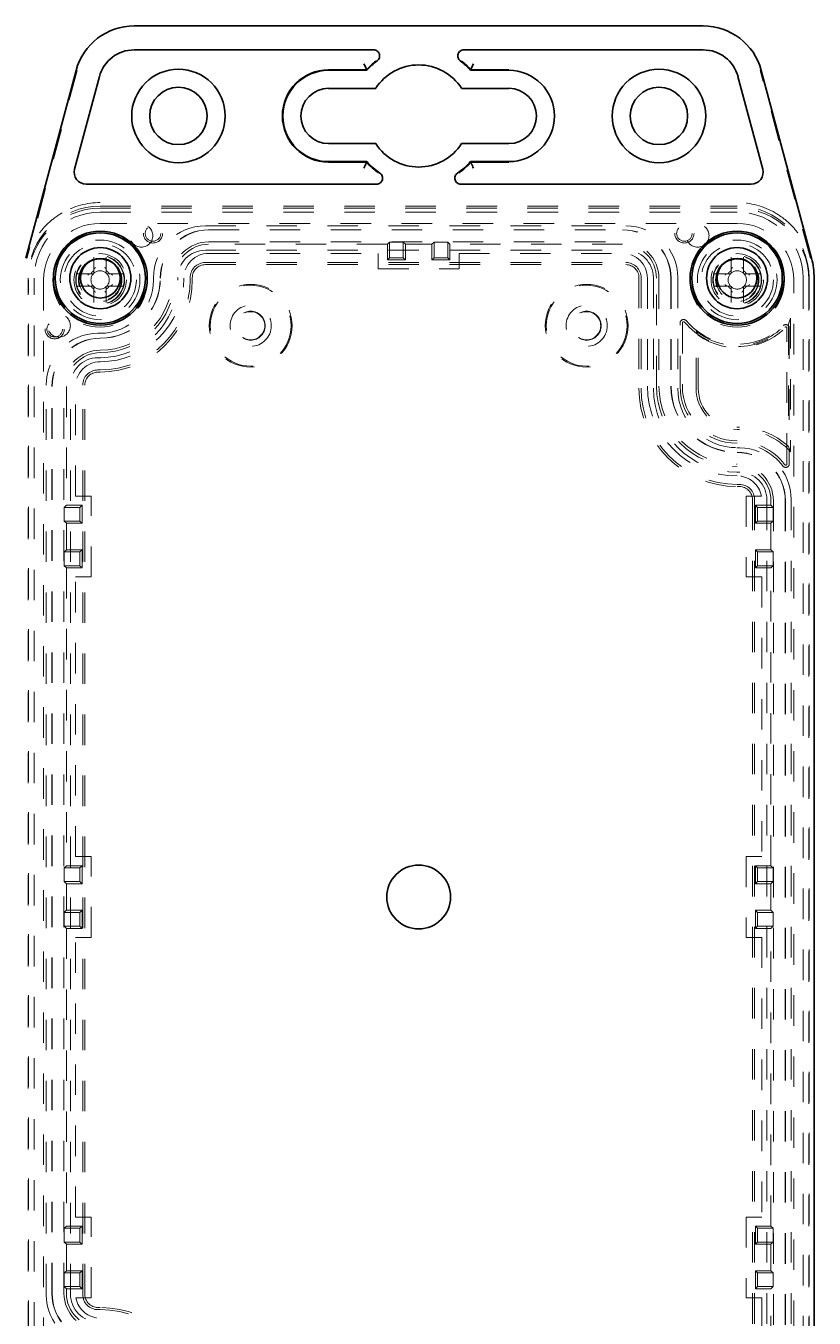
# Model space of a CAD drawing. Header units: inches. Extents: x 0.4 to 16.6, y 0.2 to 10.8.
# Drawn here: x 7.707 to 10.291, y 4.48 to 8.714 of the extents above; entities that cross this region are included whole.
import ezdxf

# ---------------------------------------------------------------- set-up
doc = ezdxf.new("R2010")
doc.units = ezdxf.units.IN
doc.header["$MEASUREMENT"] = 0
doc.linetypes.add('HIDDEN', pattern=[0.075, 0.05, -0.025])

msp = doc.modelspace()

# ---------------------------------------------------------------- linework, layer by layer
at = {"color": 7, "linetype": 'Continuous', "lineweight": 35}
for p, q in [((8.0622, 8.7145), (9.927, 8.7145)), ((8.847, 8.6357), (8.0622, 8.6357)), ((9.927, 8.6357), (9.1422, 8.6357)), ((7.7072, 7.9531), (7.8721, 8.5686)), ((8.8239, 8.5705), (8.6993, 8.5705)), ((8.6993, 8.5688), (8.8247, 8.5688)), ((8.8239, 8.5705), (8.8247, 8.5688)), ((9.1653, 8.5705), (9.1645, 8.5688)), ((9.1645, 8.5688), (9.2899, 8.5688)), ((9.2899, 8.5705), (9.1653, 8.5705)), ((10.1171, 8.5686), (10.282, 7.9531)), ((7.9482, 8.5482), (7.867, 8.2453)), ((10.1222, 8.2453), (10.041, 8.5482)), ((8.6993, 8.5097), (8.8539, 8.5097)), ((9.1353, 8.5097), (9.2899, 8.5097)), ((8.8539, 8.3286), (8.6993, 8.3286)), ((9.2899, 8.3286), (9.1353, 8.3286)), ((8.8247, 8.2696), (8.6993, 8.2696)), ((8.6993, 8.2679), (8.8239, 8.2679)), ((8.8239, 8.2679), (8.8247, 8.2696)), ((9.2899, 8.2696), (9.1645, 8.2696)), ((9.1653, 8.2679), (9.1645, 8.2696)), ((9.1653, 8.2679), (9.2899, 8.2679)), ((8.8567, 8.1957), (7.905, 8.1957)), ((10.0842, 8.1957), (9.1325, 8.1957)), ((10.2906, 7.8877), (10.2906, 3.8326))]:
    msp.add_line(p, q, dxfattribs=at)
at = {"color": 7, "linetype": 'HIDDEN', "lineweight": 18}
for p, q in [((7.8754, 8.5677), (7.7105, 7.9522)), ((10.2787, 7.9522), (10.1138, 8.5677)), ((7.9506, 8.1171), (10.0386, 8.1171)), ((7.9513, 8.1239), (10.0379, 8.1239)), ((7.9513, 8.1042), (10.0379, 8.1042)), ((10.0386, 8.0671), (7.9506, 8.0671)), ((8.2956, 8.0591), (9.6736, 8.0591)), ((8.3063, 8.0463), (9.6629, 8.0463)), ((8.3063, 8.0457), (9.6629, 8.0457)), ((8.3063, 8.0068), (9.6629, 8.0068)), ((8.8991, 8.0058), (8.8919, 7.9987)), ((8.8991, 8.0058), (8.8991, 7.9548)), ((8.8991, 8.0058), (8.9441, 8.0058)), ((8.9441, 8.0058), (8.9512, 7.9987)), ((8.9441, 8.0058), (8.9441, 7.9548)), ((9.0451, 8.0058), (9.0379, 7.9987)), ((9.0451, 8.0058), (9.0451, 7.9548)), ((9.0901, 8.0058), (9.0451, 8.0058)), ((9.0901, 8.0058), (9.0972, 7.9987)), ((9.0901, 8.0058), (9.0901, 7.9548)), ((8.2956, 7.9791), (9.6736, 7.9791)), ((8.8919, 7.9987), (8.3063, 7.9987)), ((8.3063, 7.969), (8.8622, 7.969)), ((8.8622, 7.969), (8.8622, 7.918)), ((8.8919, 7.9477), (8.8919, 7.9987)), ((9.0379, 7.9987), (8.9512, 7.9987)), ((8.9512, 7.9477), (8.9512, 7.9987)), ((9.0379, 7.9477), (9.0379, 7.9987)), ((9.6629, 7.9987), (9.0972, 7.9987)), ((9.0972, 7.9477), (9.0972, 7.9987)), ((9.127, 7.918), (9.127, 7.969)), ((9.127, 7.969), (9.6629, 7.969)), ((7.9303, 7.9562), (7.9303, 7.9153)), ((7.9709, 7.9153), (7.9709, 7.9562)), ((8.2956, 7.9391), (9.6736, 7.9391)), ((8.2956, 7.932), (9.6736, 7.932)), ((8.8622, 7.918), (9.127, 7.918)), ((8.8919, 7.9477), (8.8991, 7.9548)), ((8.8919, 7.9477), (8.9512, 7.9477)), ((8.9441, 7.9548), (8.8991, 7.9548)), ((8.9512, 7.9477), (8.9441, 7.9548)), ((9.0379, 7.9477), (9.0451, 7.9548)), ((9.0972, 7.9477), (9.0379, 7.9477)), ((9.0451, 7.9548), (9.0901, 7.9548)), ((9.0972, 7.9477), (9.0901, 7.9548)), ((10.0183, 7.9562), (10.0183, 7.9153)), ((10.0589, 7.9153), (10.0589, 7.9562)), ((7.7151, 3.8326), (7.7151, 7.8877)), ((7.7156, 3.8381), (7.7156, 7.8821)), ((7.7348, 3.8326), (7.7348, 7.8877)), ((7.7656, 7.8821), (7.7656, 3.8381)), ((7.9175, 7.9024), (7.8765, 7.9024)), ((7.9175, 7.9024), (7.9285, 7.9024)), ((7.9303, 7.9043), (7.9303, 7.9153)), ((7.9709, 7.9153), (7.9709, 7.9043)), ((7.9727, 7.9024), (7.9837, 7.9024)), ((8.0247, 7.9024), (7.9837, 7.9024)), ((8.1256, 7.89), (8.1256, 7.8891)), ((8.1256, 7.8821), (8.1256, 7.8891)), ((8.1256, 7.8821), (8.1256, 7.8813)), ((8.2056, 7.8891), (8.2056, 7.89)), ((8.2056, 7.8821), (8.2056, 7.8891)), ((8.2056, 7.8813), (8.2056, 7.8821)), ((8.2456, 7.8821), (8.2456, 7.8891)), ((8.2527, 7.8821), (8.2527, 7.8891)), ((9.7165, 7.8891), (9.7165, 7.5271)), ((9.7236, 7.8891), (9.7236, 7.5271)), ((9.7442, 7.8877), (9.7442, 7.5337)), ((9.7636, 7.8891), (9.7636, 7.5271)), ((9.7739, 7.5337), (9.7739, 7.8877)), ((9.782, 7.8877), (9.782, 7.5337)), ((9.821, 7.8877), (9.821, 7.5337)), ((9.8215, 7.8877), (9.8215, 7.5337)), ((9.8436, 7.8891), (9.8436, 7.5271)), ((10.0055, 7.9024), (9.9645, 7.9024)), ((10.0055, 7.9024), (10.0165, 7.9024)), ((10.0183, 7.9043), (10.0183, 7.9153)), ((10.0589, 7.9153), (10.0589, 7.9043)), ((10.0607, 7.9024), (10.0717, 7.9024)), ((10.1127, 7.9024), (10.0717, 7.9024)), ((10.2236, 3.8381), (10.2236, 7.8821)), ((10.2544, 7.8877), (10.2544, 3.8326)), ((10.2736, 7.8821), (10.2736, 3.8381)), ((10.2741, 7.8877), (10.2741, 3.8326)), ((7.8765, 7.8619), (7.9175, 7.8619)), ((7.9285, 7.8619), (7.9175, 7.8619)), ((7.9303, 7.849), (7.9303, 7.86)), ((7.9303, 7.849), (7.9303, 7.8081)), ((7.9709, 7.86), (7.9709, 7.849)), ((7.9709, 7.8081), (7.9709, 7.849)), ((7.9837, 7.8619), (7.9727, 7.8619)), ((7.9837, 7.8619), (8.0247, 7.8619)), ((9.9645, 7.8619), (10.0055, 7.8619)), ((10.0165, 7.8619), (10.0055, 7.8619)), ((10.0183, 7.849), (10.0183, 7.86)), ((10.0183, 7.849), (10.0183, 7.8081)), ((10.0589, 7.86), (10.0589, 7.849)), ((10.0589, 7.8081), (10.0589, 7.849)), ((10.0717, 7.8619), (10.0607, 7.8619)), ((10.0717, 7.8619), (10.1127, 7.8619)), ((10.2065, 7.7366), (10.2136, 7.7572)), ((10.2136, 7.7572), (10.2136, 7.3192)), ((7.9436, 7.7071), (7.9427, 7.7071)), ((7.9436, 7.7071), (7.9506, 7.7071)), ((7.9515, 7.7071), (7.9506, 7.7071)), ((9.8511, 7.5337), (9.8511, 7.7406)), ((9.8587, 7.7406), (9.8587, 7.5337)), ((9.9036, 7.5271), (9.9036, 7.7148)), ((9.9107, 7.7005), (9.9036, 7.7148)), ((10.2016, 7.2795), (10.2016, 7.7239)), ((10.2065, 7.7366), (10.2065, 7.3364)), ((10.2091, 7.7239), (10.2091, 7.2795)), ((9.9107, 7.5271), (9.9107, 7.7005)), ((7.9427, 7.6271), (7.9436, 7.6271)), ((7.9436, 7.6271), (7.9506, 7.6271)), ((7.9506, 7.6271), (7.9515, 7.6271)), ((7.9436, 7.5871), (7.9506, 7.5871)), ((7.9436, 7.58), (7.9506, 7.58)), ((7.7736, 4.5581), (7.7736, 7.5371)), ((7.8536, 4.5581), (7.8536, 7.5371)), ((7.8936, 4.5581), (7.8936, 7.5371)), ((7.9007, 4.5581), (7.9007, 7.5371)), ((7.7927, 4.5616), (7.7927, 7.5327)), ((7.7932, 4.5616), (7.7932, 7.5327)), ((7.8322, 4.5616), (7.8322, 7.5327)), ((7.8403, 7.5327), (7.8403, 7.1438)), ((7.87, 7.1735), (7.87, 7.5327)), ((10.0456, 7.3993), (10.0386, 7.3993)), ((10.0456, 7.3921), (10.0386, 7.3921)), ((10.0386, 7.3321), (10.0377, 7.3321)), ((10.0386, 7.3321), (10.0456, 7.3321)), ((10.0465, 7.3321), (10.0456, 7.3321)), ((10.2065, 7.3364), (10.2136, 7.3192)), ((10.0377, 7.2521), (10.0386, 7.2521)), ((10.0386, 7.2521), (10.0456, 7.2521)), ((10.0456, 7.2521), (10.0465, 7.2521)), ((10.0386, 7.2121), (10.0456, 7.2121)), ((10.0386, 7.205), (10.0456, 7.205)), ((7.921, 7.1735), (7.87, 7.1735)), ((7.921, 6.9088), (7.921, 7.1735)), ((10.0682, 7.1735), (10.0682, 6.9088)), ((10.1178, 7.1735), (10.0682, 7.1735)), ((10.0885, 7.1621), (10.0885, 4.1831)), ((10.0956, 7.1621), (10.0956, 4.1831)), ((10.1356, 7.1621), (10.1356, 4.1831)), ((10.1489, 7.1438), (10.1489, 7.1587)), ((10.157, 7.1587), (10.157, 4.1876)), ((10.196, 7.1587), (10.196, 4.1876)), ((10.1965, 7.1587), (10.1965, 4.1876)), ((10.2156, 7.1621), (10.2156, 4.1831)), ((7.8331, 7.1366), (7.8403, 7.1438)), ((7.8331, 7.1366), (7.8331, 7.0916)), ((7.8331, 7.1366), (7.8841, 7.1366)), ((7.8913, 7.1438), (7.8403, 7.1438)), ((7.8913, 7.1438), (7.8841, 7.1366)), ((7.8841, 7.0916), (7.8841, 7.1366)), ((7.8913, 7.1438), (7.8913, 7.0845)), ((10.0979, 7.1438), (10.1489, 7.1438)), ((10.0979, 7.1438), (10.1051, 7.1366)), ((10.0979, 7.1438), (10.0979, 7.0845)), ((10.1051, 7.0916), (10.1051, 7.1366)), ((10.1561, 7.1366), (10.1051, 7.1366)), ((10.1561, 7.1366), (10.1489, 7.1438)), ((10.1561, 7.1366), (10.1561, 7.0916)), ((7.8331, 7.0916), (7.8403, 7.0845)), ((7.8331, 7.0916), (7.8841, 7.0916)), ((7.8913, 7.0845), (7.8403, 7.0845)), ((7.8403, 7.0845), (7.8403, 6.9978)), ((7.8913, 7.0845), (7.8841, 7.0916)), ((10.0979, 7.0845), (10.1051, 7.0916)), ((10.0979, 7.0845), (10.1489, 7.0845)), ((10.1561, 7.0916), (10.1051, 7.0916)), ((10.1561, 7.0916), (10.1489, 7.0845)), ((10.1489, 6.9978), (10.1489, 7.0845)), ((7.8331, 6.9906), (7.8403, 6.9978)), ((7.8331, 6.9456), (7.8331, 6.9906)), ((7.8331, 6.9906), (7.8841, 6.9906)), ((7.8913, 6.9978), (7.8403, 6.9978)), ((7.8913, 6.9978), (7.8841, 6.9906)), ((7.8841, 6.9906), (7.8841, 6.9456)), ((7.8913, 6.9385), (7.8913, 6.9978)), ((10.0979, 6.9978), (10.1489, 6.9978)), ((10.0979, 6.9978), (10.1051, 6.9906)), ((10.0979, 6.9385), (10.0979, 6.9978)), ((10.1051, 6.9906), (10.1051, 6.9456)), ((10.1561, 6.9906), (10.1051, 6.9906)), ((10.1561, 6.9906), (10.1489, 6.9978)), ((10.1561, 6.9456), (10.1561, 6.9906)), ((7.8331, 6.9456), (7.8403, 6.9385)), ((7.8331, 6.9456), (7.8841, 6.9456)), ((7.8913, 6.9385), (7.8841, 6.9456)), ((10.0979, 6.9385), (10.1051, 6.9456)), ((10.1561, 6.9456), (10.1051, 6.9456)), ((10.1561, 6.9456), (10.1489, 6.9385)), ((7.8913, 6.9385), (7.8403, 6.9385)), ((7.8403, 6.9385), (7.8403, 5.9628)), ((7.87, 5.9925), (7.87, 6.9088)), ((7.87, 6.9088), (7.921, 6.9088)), ((10.0682, 6.9088), (10.1192, 6.9088)), ((10.0979, 6.9385), (10.1489, 6.9385)), ((10.1192, 6.9088), (10.1192, 5.9925)), ((10.1489, 5.9628), (10.1489, 6.9385)), ((7.921, 5.9925), (7.87, 5.9925)), ((7.921, 5.7278), (7.921, 5.9925)), ((10.0682, 5.9925), (10.0682, 5.7278)), ((10.1192, 5.9925), (10.0682, 5.9925)), ((7.8331, 5.9556), (7.8403, 5.9628)), ((7.8331, 5.9556), (7.8331, 5.9106)), ((7.8331, 5.9556), (7.8841, 5.9556)), ((7.8913, 5.9628), (7.8403, 5.9628)), ((7.8913, 5.9628), (7.8841, 5.9556)), ((7.8841, 5.9106), (7.8841, 5.9556)), ((7.8913, 5.9628), (7.8913, 5.9035)), ((10.0979, 5.9628), (10.1489, 5.9628)), ((10.0979, 5.9628), (10.0979, 5.9035)), ((10.0979, 5.9628), (10.1051, 5.9556)), ((10.1051, 5.9106), (10.1051, 5.9556)), ((10.1561, 5.9556), (10.1051, 5.9556)), ((10.1561, 5.9556), (10.1489, 5.9628)), ((10.1561, 5.9556), (10.1561, 5.9106)), ((7.8331, 5.9106), (7.8403, 5.9035)), ((7.8331, 5.9106), (7.8841, 5.9106)), ((7.8913, 5.9035), (7.8403, 5.9035)), ((7.8403, 5.9035), (7.8403, 5.8168)), ((7.8913, 5.9035), (7.8841, 5.9106)), ((10.0979, 5.9035), (10.1051, 5.9106)), ((10.0979, 5.9035), (10.1489, 5.9035)), ((10.1561, 5.9106), (10.1051, 5.9106)), ((10.1561, 5.9106), (10.1489, 5.9035)), ((10.1489, 5.8168), (10.1489, 5.9035)), ((7.8331, 5.8096), (7.8403, 5.8168)), ((7.8331, 5.7646), (7.8331, 5.8096)), ((7.8331, 5.8096), (7.8841, 5.8096)), ((7.8913, 5.8168), (7.8403, 5.8168)), ((7.8913, 5.8168), (7.8841, 5.8096)), ((7.8841, 5.8096), (7.8841, 5.7646)), ((7.8913, 5.7575), (7.8913, 5.8168)), ((10.0979, 5.8168), (10.1489, 5.8168)), ((10.0979, 5.7575), (10.0979, 5.8168)), ((10.0979, 5.8168), (10.1051, 5.8096)), ((10.1051, 5.8096), (10.1051, 5.7646)), ((10.1561, 5.8096), (10.1051, 5.8096)), ((10.1561, 5.8096), (10.1489, 5.8168)), ((10.1561, 5.7646), (10.1561, 5.8096)), ((7.8331, 5.7646), (7.8403, 5.7575)), ((7.8331, 5.7646), (7.8841, 5.7646)), ((7.8913, 5.7575), (7.8841, 5.7646)), ((10.0979, 5.7575), (10.1051, 5.7646)), ((10.1561, 5.7646), (10.1051, 5.7646)), ((10.1561, 5.7646), (10.1489, 5.7575)), ((7.8913, 5.7575), (7.8403, 5.7575)), ((7.8403, 5.7575), (7.8403, 4.7818)), ((7.87, 4.8115), (7.87, 5.7278)), ((7.87, 5.7278), (7.921, 5.7278)), ((10.0682, 5.7278), (10.1192, 5.7278)), ((10.0979, 5.7575), (10.1489, 5.7575)), ((10.1192, 5.7278), (10.1192, 4.8115)), ((10.1489, 4.7818), (10.1489, 5.7575)), ((7.921, 4.8115), (7.87, 4.8115)), ((7.921, 4.5468), (7.921, 4.8115)), ((10.0682, 4.8115), (10.0682, 4.5468)), ((10.1192, 4.8115), (10.0682, 4.8115)), ((7.8331, 4.7746), (7.8403, 4.7818)), ((7.8331, 4.7746), (7.8331, 4.7296)), ((7.8331, 4.7746), (7.8841, 4.7746)), ((7.8913, 4.7818), (7.8403, 4.7818)), ((7.8913, 4.7818), (7.8841, 4.7746)), ((7.8841, 4.7296), (7.8841, 4.7746)), ((7.8913, 4.7818), (7.8913, 4.7225)), ((10.0979, 4.7818), (10.1489, 4.7818)), ((10.0979, 4.7818), (10.0979, 4.7225)), ((10.0979, 4.7818), (10.1051, 4.7746)), ((10.1051, 4.7296), (10.1051, 4.7746)), ((10.1561, 4.7746), (10.1051, 4.7746)), ((10.1561, 4.7746), (10.1489, 4.7818)), ((10.1561, 4.7746), (10.1561, 4.7296)), ((7.8331, 4.7296), (7.8403, 4.7225)), ((7.8331, 4.7296), (7.8841, 4.7296)), ((7.8913, 4.7225), (7.8403, 4.7225)), ((7.8403, 4.7225), (7.8403, 4.6358)), ((7.8913, 4.7225), (7.8841, 4.7296)), ((10.0979, 4.7225), (10.1051, 4.7296)), ((10.0979, 4.7225), (10.1489, 4.7225)), ((10.1561, 4.7296), (10.1051, 4.7296)), ((10.1561, 4.7296), (10.1489, 4.7225)), ((10.1489, 4.6358), (10.1489, 4.7225)), ((7.8331, 4.6286), (7.8403, 4.6358)), ((7.8331, 4.5836), (7.8331, 4.6286)), ((7.8331, 4.6286), (7.8841, 4.6286)), ((7.8913, 4.6358), (7.8403, 4.6358)), ((7.8913, 4.6358), (7.8841, 4.6286)), ((7.8841, 4.6286), (7.8841, 4.5836)), ((7.8913, 4.5765), (7.8913, 4.6358)), ((10.0979, 4.6358), (10.1489, 4.6358)), ((10.0979, 4.5765), (10.0979, 4.6358)), ((10.0979, 4.6358), (10.1051, 4.6286)), ((10.1051, 4.6286), (10.1051, 4.5836)), ((10.1561, 4.6286), (10.1051, 4.6286)), ((10.1561, 4.6286), (10.1489, 4.6358)), ((10.1561, 4.5836), (10.1561, 4.6286)), ((7.8331, 4.5836), (7.8403, 4.5765)), ((7.8331, 4.5836), (7.8841, 4.5836)), ((7.8913, 4.5765), (7.8403, 4.5765)), ((7.8403, 4.5765), (7.8403, 4.5616)), ((7.8913, 4.5765), (7.8841, 4.5836)), ((10.0979, 4.5765), (10.1051, 4.5836)), ((10.0979, 4.5765), (10.1489, 4.5765)), ((10.1561, 4.5836), (10.1051, 4.5836)), ((10.1561, 4.5836), (10.1489, 4.5765)), ((10.1489, 4.1876), (10.1489, 4.5765)), ((7.8713, 4.5468), (7.921, 4.5468)), ((10.0682, 4.5468), (10.1192, 4.5468)), ((10.1192, 4.5468), (10.1192, 4.1876)), ((7.9506, 4.5153), (7.9436, 4.5153)), ((7.9506, 4.5081), (7.9436, 4.5081))]:
    msp.add_line(p, q, dxfattribs=at)
at = {"color": 7, "linetype": 'Continuous', "lineweight": 35}
for centre, radius in [((8.2072, 8.4192), 0.1531), ((9.782, 8.4192), 0.1531), ((8.2072, 8.4192), 0.094), ((9.782, 8.4192), 0.094), ((7.9513, 7.8877), 0.154), ((7.9513, 7.8877), 0.1482), ((10.0379, 7.8877), 0.154), ((10.0379, 7.8877), 0.1482), ((7.9513, 7.8877), 0.1), ((10.0379, 7.8877), 0.1), ((7.9513, 7.8877), 0.065), ((10.0379, 7.8877), 0.065), ((8.9946, 5.8601), 0.1045)]:
    msp.add_circle(centre, radius, dxfattribs=at)
at = {"color": 7, "linetype": 'HIDDEN', "lineweight": 18}
for centre, radius in [((8.0856, 8.0271), 0.0375), ((8.1238, 8.0344), 0.0315), ((8.1238, 8.0344), 0.0254), ((9.8654, 8.0344), 0.0315), ((9.8654, 8.0344), 0.0254), ((9.9086, 8.0271), 0.0375), ((7.9506, 7.8821), 0.155), ((7.9506, 7.8821), 0.1305), ((10.0386, 7.8821), 0.155), ((10.0386, 7.8821), 0.1305), ((7.9506, 7.8821), 0.1187), ((7.9506, 7.8821), 0.086), ((7.9506, 7.8821), 0.08), ((7.9506, 7.8821), 0.0787), ((10.0386, 7.8821), 0.1187), ((10.0386, 7.8821), 0.086), ((10.0386, 7.8821), 0.08), ((10.0386, 7.8821), 0.0787), ((7.9506, 7.8821), 0.071), ((10.0386, 7.8821), 0.071), ((8.4441, 7.7319), 0.1356), ((8.4441, 7.7319), 0.1325), ((9.5451, 7.7319), 0.1356), ((9.5451, 7.7319), 0.1325), ((8.4441, 7.7319), 0.0675), ((9.5451, 7.7319), 0.0675), ((7.8016, 7.7205), 0.0315), ((7.8156, 7.7321), 0.0375), ((8.4441, 7.7319), 0.0475), ((8.4441, 7.7319), 0.046), ((9.5451, 7.7319), 0.0475), ((9.5451, 7.7319), 0.046), ((7.8016, 7.7205), 0.0254)]:
    msp.add_circle(centre, radius, dxfattribs=at)
at = {"color": 7, "linetype": 'Continuous', "lineweight": 35}
for centre, radius, start, end in [((8.0622, 8.5176), 0.1969, 90, 165), ((9.927, 8.5176), 0.1969, 15, 90), ((8.0622, 8.5176), 0.1181, 90, 165), ((8.9946, 8.4192), 0.2281, 128.0477, 138.4378), ((8.9946, 8.4192), 0.2264, 126.8678, 138.6338), ((8.9946, 8.4192), 0.2264, 41.3662, 53.1322), ((8.9946, 8.4192), 0.2281, 41.5622, 51.9523), ((9.927, 8.5176), 0.1181, 15, 90), ((8.6993, 8.4192), 0.1513, 90, 270), ((8.6993, 8.4192), 0.1496, 90, 270), ((8.9946, 8.4192), 0.1673, 32.7638, 147.2362), ((9.2899, 8.4192), 0.1496, 270, 90), ((8.6993, 8.4192), 0.0906, 90, 270), ((9.2899, 8.4192), 0.0906, 270, 90), ((8.9946, 8.4192), 0.1673, 212.7638, 327.2362), ((8.9946, 8.4192), 0.2281, 221.5622, 234.6331), ((8.9946, 8.4192), 0.2264, 221.3662, 235.9125), ((8.9946, 8.4192), 0.2264, 304.0875, 318.6338), ((8.9946, 8.4192), 0.2281, 305.3669, 318.4378), ((7.905, 8.2351), 0.0394, 165, 270), ((10.0842, 8.2351), 0.0394, 270, 15), ((7.9506, 7.8821), 0.0689, 90, 126.563), ((7.9506, 7.8821), 0.0689, 39.2269, 90), ((10.0386, 7.8821), 0.0689, 90, 140.7731), ((10.0386, 7.8821), 0.0689, 53.437, 90), ((10.0379, 7.8877), 0.2527, 0, 15)]:
    msp.add_arc(centre, radius, start, end, dxfattribs=at)
at = {"color": 7, "linetype": 'HIDDEN', "lineweight": 18}
for centre, radius, start, end in [((7.9513, 7.8877), 0.2479, 90, 120.3031), ((10.0379, 7.8877), 0.2479, 59.6969, 90), ((7.9513, 7.8877), 0.2362, 90, 180), ((7.9506, 7.8821), 0.235, 90, 180), ((7.9513, 7.8877), 0.2165, 90, 180), ((10.0379, 7.8877), 0.2362, 0, 90), ((10.0379, 7.8877), 0.2165, 0, 90), ((10.0386, 7.8821), 0.235, 0, 90), ((7.9506, 7.8821), 0.185, 90, 180), ((8.2956, 7.8891), 0.17, 90, 180), ((8.3063, 7.8877), 0.1586, 90, 180), ((8.3063, 7.8877), 0.158, 90, 180), ((9.6629, 7.8877), 0.1586, 0, 90), ((9.6629, 7.8877), 0.158, 0, 90), ((9.6736, 7.8891), 0.17, 0, 90), ((10.0386, 7.8821), 0.185, 0, 90), ((8.3063, 7.8877), 0.1191, 90, 180), ((9.6629, 7.8877), 0.1191, 0, 90), ((8.3063, 7.8877), 0.111, 90, 180), ((8.2956, 7.8891), 0.09, 90, 180), ((8.3063, 7.8877), 0.0813, 90, 180), ((9.6629, 7.8877), 0.111, 0, 90), ((9.6629, 7.8877), 0.0813, 0, 90), ((9.6736, 7.8891), 0.09, 0, 90), ((7.9506, 7.8821), 0.0689, 126.563, 39.2269), ((8.2956, 7.8891), 0.05, 90, 180), ((8.2956, 7.8891), 0.0429, 90, 180), ((9.6736, 7.8891), 0.05, 0, 90), ((9.6736, 7.8891), 0.0429, 0, 90), ((10.0386, 7.8821), 0.0689, 140.7731, 53.437), ((7.9506, 7.8821), 0.03, 137.5052, 222.4948), ((7.9506, 7.8821), 0.0365, 133.8923, 136.1077), ((7.9506, 7.8821), 0.03, 132.4948, 137.5052), ((7.9506, 7.8821), 0.03, 47.5052, 132.4948), ((7.9506, 7.8821), 0.175, 270, 0), ((7.9506, 7.8821), 0.295, 270, 0), ((7.9506, 7.8821), 0.255, 270, 0), ((7.9506, 7.8821), 0.3021, 270, 0), ((7.9513, 7.8877), 0.2737, 270, 0), ((7.9513, 7.8877), 0.244, 270, 0), ((7.9513, 7.8877), 0.1964, 270, 0), ((7.9513, 7.8877), 0.197, 270, 0), ((7.9513, 7.8877), 0.2359, 270, 0), ((7.9506, 7.8821), 0.03, 42.4948, 47.5052), ((7.9506, 7.8821), 0.03, 317.5052, 42.4948), ((7.9506, 7.8821), 0.0365, 43.8923, 46.1077), ((10.0386, 7.8821), 0.03, 137.5052, 222.4948), ((10.0386, 7.8821), 0.0365, 133.8923, 136.1077), ((10.0386, 7.8821), 0.03, 132.4948, 137.5052), ((10.0386, 7.8821), 0.03, 47.5052, 132.4948), ((10.0386, 7.8821), 0.03, 42.4948, 47.5052), ((10.0386, 7.8821), 0.03, 317.5052, 42.4948), ((10.0386, 7.8821), 0.0365, 43.8923, 46.1077), ((7.9506, 7.8821), 0.0365, 223.8923, 226.1077), ((7.9506, 7.8821), 0.03, 222.4948, 227.5052), ((7.9506, 7.8821), 0.03, 227.5052, 312.4948), ((7.9506, 7.8821), 0.03, 312.4948, 317.5052), ((7.9506, 7.8821), 0.0365, 313.8923, 316.1077), ((10.0386, 7.8821), 0.0365, 223.8923, 226.1077), ((10.0386, 7.8821), 0.03, 222.4948, 227.5052), ((10.0386, 7.8821), 0.03, 227.5052, 312.4948), ((10.0386, 7.8821), 0.03, 312.4948, 317.5052), ((10.0386, 7.8821), 0.0365, 313.8923, 316.1077), ((9.8629, 7.7406), 0.0118, 40.0553, 180), ((10.0386, 7.8821), 0.215, 231.1041, 324.484), ((7.9436, 7.5371), 0.17, 90, 180), ((9.8629, 7.7406), 0.00425, 40.0553, 180), ((10.0379, 7.8877), 0.2243, 220.0553, 314.2154), ((10.0379, 7.8877), 0.2168, 220.0553, 314.2154), ((10.0386, 7.8821), 0.2221, 234.8619, 319.0788), ((10.1973, 7.7239), 0.0118, 0, 134.2154), ((10.1973, 7.7239), 0.00425, 0, 134.2154), ((7.9513, 7.5327), 0.1586, 90, 180), ((7.9513, 7.5327), 0.158, 90, 180), ((7.9513, 7.5327), 0.1191, 90, 180), ((7.9513, 7.5327), 0.111, 90, 180), ((7.9436, 7.5371), 0.09, 90, 180), ((7.9513, 7.5327), 0.0813, 90, 180), ((7.9436, 7.5371), 0.05, 90, 180), ((7.9436, 7.5371), 0.0429, 90, 180), ((10.0386, 7.5271), 0.3221, 180, 270), ((10.0386, 7.5271), 0.315, 180, 270), ((10.0379, 7.5337), 0.2937, 180, 270), ((10.0386, 7.5271), 0.275, 180, 270), ((10.0379, 7.5337), 0.264, 180, 270), ((10.0379, 7.5337), 0.2559, 180, 270), ((10.0379, 7.5337), 0.217, 180, 270), ((10.0379, 7.5337), 0.2164, 180, 270), ((10.0386, 7.5271), 0.195, 180, 270), ((10.0379, 7.5337), 0.1868, 180, 270), ((10.0379, 7.5337), 0.1792, 180, 270), ((10.0386, 7.5271), 0.135, 180, 270), ((10.0386, 7.5271), 0.1279, 180, 270), ((10.0456, 7.1621), 0.2371, 47.2891, 90), ((10.0456, 7.1621), 0.23, 43.0771, 90), ((10.0379, 7.1587), 0.1958, 37.1629, 90), ((10.0379, 7.1587), 0.1882, 37.1629, 90), ((10.0456, 7.1621), 0.17, 0, 90), ((10.0379, 7.1587), 0.1586, 0, 90), ((10.0379, 7.1587), 0.158, 0, 90), ((10.0379, 7.1587), 0.1191, 0, 90), ((10.0379, 7.1587), 0.111, 0, 90), ((10.0456, 7.1621), 0.09, 0, 90), ((10.1973, 7.2795), 0.0118, 217.1629, 0), ((10.1973, 7.2795), 0.00425, 217.1629, 0), ((10.0379, 7.1587), 0.0813, 10.4858, 90), ((10.0456, 7.1621), 0.05, 0, 90), ((10.0456, 7.1621), 0.0429, 0, 90), ((7.9436, 4.5581), 0.17, 180, 270), ((7.9513, 4.5616), 0.1586, 180, 270), ((7.9513, 4.5616), 0.158, 180, 270), ((7.9513, 4.5616), 0.1191, 180, 270), ((7.9513, 4.5616), 0.111, 180, 270), ((7.9436, 4.5581), 0.09, 180, 270), ((7.9513, 4.5616), 0.0813, 190.4858, 270), ((7.9436, 4.5581), 0.05, 180, 270), ((7.9436, 4.5581), 0.0429, 180, 270), ((7.9506, 4.1931), 0.3221, 0, 90), ((7.9506, 4.1931), 0.315, 0, 90)]:
    msp.add_arc(centre, radius, start, end, dxfattribs=at)
for centre, major_axis, ratio, start_param, end_param in [((7.9353, 7.9178), (0.00425, 0.00425), 0.618862, 1.016623, 2.124969), ((7.9659, 7.9178), (-0.00425, 0.00425), 0.618862, 4.158216, 5.266562), ((10.0233, 7.9178), (0.00425, 0.00425), 0.618862, 1.016623, 2.124969), ((10.0539, 7.9178), (-0.00425, 0.00425), 0.618862, 4.158216, 5.266562), ((7.915, 7.8974), (0.00425, 0.00425), 0.618862, 1.016623, 2.124969), ((7.9175, 7.8974), (-0.00559, 0), 0.894962, 4.712389, 5.174839), ((7.9353, 7.9153), (0, 0.00559), 0.894962, 1.108346, 1.570796), ((7.9659, 7.9153), (0, 0.00559), 0.894962, 4.712389, 5.174839), ((7.9837, 7.8974), (0.00559, 0), 0.894962, 1.108346, 1.570796), ((7.9862, 7.8974), (-0.00425, 0.00425), 0.618862, 4.158216, 5.266562), ((10.003, 7.8974), (0.00425, 0.00425), 0.618862, 1.016623, 2.124969), ((10.0055, 7.8974), (-0.00559, 0), 0.894962, 4.712389, 5.174839), ((10.0233, 7.9153), (0, 0.00559), 0.894962, 1.108346, 1.570796), ((10.0539, 7.9153), (0, 0.00559), 0.894962, 4.712389, 5.174839), ((10.0717, 7.8974), (0.00559, 0), 0.894962, 1.108346, 1.570796), ((10.0742, 7.8974), (-0.00425, 0.00425), 0.618862, 4.158216, 5.266562), ((7.915, 7.8669), (-0.00425, 0.00425), 0.618862, 1.016623, 2.124969), ((7.9175, 7.8669), (-0.00559, 0), 0.894962, 1.108346, 1.570796), ((7.9353, 7.849), (0, -0.00559), 0.894962, 4.712389, 5.174839), ((7.9353, 7.8465), (0.00425, -0.00425), 0.618862, 4.158216, 5.266562), ((7.9659, 7.8465), (0.00425, 0.00425), 0.618862, 4.158216, 5.266562), ((7.9659, 7.849), (0, -0.00559), 0.894962, 1.108346, 1.570796), ((7.9837, 7.8669), (0.00559, 0), 0.894962, 4.712389, 5.174839), ((7.9862, 7.8669), (0.00425, 0.00425), 0.618862, 4.158216, 5.266562), ((10.003, 7.8669), (-0.00425, 0.00425), 0.618862, 1.016623, 2.124969), ((10.0055, 7.8669), (-0.00559, 0), 0.894962, 1.108346, 1.570796), ((10.0233, 7.849), (0, -0.00559), 0.894962, 4.712389, 5.174839), ((10.0233, 7.8465), (0.00425, -0.00425), 0.618862, 4.158216, 5.266562), ((10.0539, 7.8465), (0.00425, 0.00425), 0.618862, 4.158216, 5.266562), ((10.0539, 7.849), (0, -0.00559), 0.894962, 1.108346, 1.570796), ((10.0717, 7.8669), (0.00559, 0), 0.894962, 4.712389, 5.174839), ((10.0742, 7.8669), (0.00425, 0.00425), 0.618862, 4.158216, 5.266562)]:
    msp.add_ellipse(centre, major_axis=major_axis, ratio=ratio, start_param=start_param, end_param=end_param, dxfattribs=at)
at = {"color": 7, "linetype": 'Continuous', "lineweight": 35}
for points, knots in [([(8.847, 8.6357), (8.8511, 8.6357), (8.8551, 8.6344), (8.8618, 8.6296), (8.8644, 8.6262), (8.8669, 8.6184), (8.867, 8.6141), (8.8646, 8.6063), (8.8621, 8.6028), (8.8588, 8.6003)], [0, 0, 0, 0, 0.25, 0.25, 0.5, 0.5, 0.75, 0.75, 1, 1, 1, 1]), ([(9.1304, 8.6003), (9.1271, 8.6028), (9.1247, 8.6062), (9.1222, 8.6141), (9.1222, 8.6184), (9.1248, 8.6261), (9.1274, 8.6296), (9.134, 8.6344), (9.1381, 8.6357), (9.1422, 8.6357)], [0, 0, 0, 0, 0.25, 0.25, 0.5, 0.5, 0.75, 0.75, 1, 1, 1, 1]), ([(8.8239, 8.5705), (8.8239, 8.5706), (8.8228, 8.573), (8.8195, 8.5804), (8.8174, 8.5853), (8.8153, 8.5902)], [0, 0, 0, 0, 0.5, 0.5, 1, 1, 1, 1]), ([(9.1653, 8.5705), (9.1653, 8.5706), (9.1664, 8.573), (9.1697, 8.5804), (9.1718, 8.5853), (9.1739, 8.5902)], [0, 0, 0, 0, 0.5, 0.5, 1, 1, 1, 1]), ([(8.8239, 8.2679), (8.8239, 8.2678), (8.8228, 8.2654), (8.8195, 8.258), (8.8174, 8.253), (8.8153, 8.2482)], [0, 0, 0, 0, 0.5, 0.5, 1, 1, 1, 1]), ([(9.1653, 8.2679), (9.1653, 8.2678), (9.1664, 8.2654), (9.1697, 8.258), (9.1718, 8.253), (9.1739, 8.2482)], [0, 0, 0, 0, 0.5, 0.5, 1, 1, 1, 1]), ([(8.8677, 8.2317), (8.8712, 8.2293), (8.8739, 8.2259), (8.8767, 8.218), (8.8767, 8.2136), (8.8743, 8.2057), (8.8718, 8.2021), (8.8651, 8.1971), (8.8609, 8.1957), (8.8567, 8.1957)], [0, 0, 0, 0, 0.25, 0.25, 0.5, 0.5, 0.75, 0.75, 1, 1, 1, 1]), ([(9.1325, 8.1957), (9.1283, 8.1957), (9.1242, 8.1971), (9.1174, 8.2021), (9.1149, 8.2056), (9.1124, 8.2136), (9.1125, 8.218), (9.1153, 8.2259), (9.118, 8.2293), (9.1215, 8.2317)], [0, 0, 0, 0, 0.25, 0.25, 0.5, 0.5, 0.75, 0.75, 1, 1, 1, 1])]:
    msp.add_open_spline(points, degree=3, knots=knots, dxfattribs=at)
at = {"color": 7, "linetype": 'HIDDEN', "lineweight": 18}
for points, knots in [([(7.8262, 8.1017), (7.8108, 8.0927), (7.7969, 8.0825), (7.7716, 8.0597), (7.7608, 8.0476), (7.7417, 8.0221), (7.7335, 8.0087), (7.7234, 7.988), (7.7204, 7.981), (7.7149, 7.9668), (7.7126, 7.9595), (7.7105, 7.9522)], [0, 0, 0, 0, 0.25, 0.25, 0.5, 0.5, 0.75, 0.75, 0.875, 0.875, 1, 1, 1, 1]), ([(10.163, 8.1017), (10.1784, 8.0927), (10.1923, 8.0825), (10.2176, 8.0597), (10.2284, 8.0476), (10.2475, 8.0221), (10.2557, 8.0087), (10.2658, 7.988), (10.2688, 7.981), (10.2742, 7.9668), (10.2766, 7.9595), (10.2787, 7.9522)], [0, 0, 0, 0, 0.25, 0.25, 0.5, 0.5, 0.75, 0.75, 0.875, 0.875, 1, 1, 1, 1]), ([(7.9207, 7.9024), (7.9207, 7.9024), (7.9207, 7.9025), (7.921, 7.9031), (7.9216, 7.904), (7.9225, 7.9054), (7.9235, 7.9065), (7.9242, 7.9073), (7.9243, 7.9074)], [0, 0, 0, 0, 0.158671, 0.317217, 0.479382, 0.661765, 0.936687, 1, 1, 1, 1]), ([(7.9253, 7.9084), (7.9259, 7.909), (7.9271, 7.91), (7.9286, 7.9111), (7.9296, 7.9118), (7.9302, 7.9121), (7.9303, 7.912), (7.9303, 7.912)], [0, 0, 0, 0, 0.284639, 0.502156, 0.683938, 0.866579, 1, 1, 1, 1]), ([(7.9709, 7.912), (7.9709, 7.912), (7.971, 7.912), (7.9716, 7.9117), (7.9725, 7.9112), (7.9738, 7.9102), (7.975, 7.9092), (7.9757, 7.9085), (7.9759, 7.9084)], [0, 0, 0, 0, 0.158671, 0.317217, 0.479382, 0.661765, 0.936687, 1, 1, 1, 1]), ([(7.9769, 7.9074), (7.9774, 7.9068), (7.9785, 7.9057), (7.9796, 7.9042), (7.9802, 7.9031), (7.9805, 7.9025), (7.9805, 7.9024), (7.9805, 7.9024)], [0, 0, 0, 0, 0.284639, 0.502156, 0.683938, 0.866579, 1, 1, 1, 1]), ([(10.0087, 7.9024), (10.0087, 7.9024), (10.0087, 7.9025), (10.009, 7.9031), (10.0096, 7.904), (10.0105, 7.9054), (10.0115, 7.9065), (10.0122, 7.9073), (10.0123, 7.9074)], [0, 0, 0, 0, 0.158671, 0.317217, 0.479382, 0.661765, 0.936687, 1, 1, 1, 1]), ([(10.0133, 7.9084), (10.0139, 7.909), (10.0151, 7.91), (10.0166, 7.9111), (10.0176, 7.9118), (10.0182, 7.9121), (10.0183, 7.912), (10.0183, 7.912)], [0, 0, 0, 0, 0.284639, 0.502156, 0.683938, 0.866579, 1, 1, 1, 1]), ([(10.0589, 7.912), (10.0589, 7.912), (10.059, 7.912), (10.0596, 7.9117), (10.0605, 7.9112), (10.0618, 7.9102), (10.063, 7.9092), (10.0637, 7.9085), (10.0639, 7.9084)], [0, 0, 0, 0, 0.158671, 0.317217, 0.479382, 0.661765, 0.936687, 1, 1, 1, 1]), ([(10.0649, 7.9074), (10.0654, 7.9068), (10.0665, 7.9057), (10.0676, 7.9042), (10.0682, 7.9031), (10.0685, 7.9025), (10.0685, 7.9024), (10.0685, 7.9024)], [0, 0, 0, 0, 0.284639, 0.502156, 0.683938, 0.866579, 1, 1, 1, 1]), ([(7.9243, 7.8569), (7.9238, 7.8575), (7.9227, 7.8586), (7.9216, 7.8601), (7.921, 7.8612), (7.9207, 7.8618), (7.9207, 7.8618), (7.9207, 7.8619)], [0, 0, 0, 0, 0.284639, 0.502156, 0.683938, 0.866579, 1, 1, 1, 1]), ([(7.9303, 7.8523), (7.9303, 7.8522), (7.9302, 7.8522), (7.9296, 7.8525), (7.9287, 7.8531), (7.9274, 7.854), (7.9262, 7.855), (7.9255, 7.8557), (7.9253, 7.8559)], [0, 0, 0, 0, 0.1586713, 0.3172169, 0.4793819, 0.6617655, 0.9366869, 1, 1, 1, 1]), ([(7.9759, 7.8559), (7.9752, 7.8553), (7.9741, 7.8543), (7.9726, 7.8532), (7.9716, 7.8525), (7.971, 7.8522), (7.9709, 7.8522), (7.9709, 7.8523)], [0, 0, 0, 0, 0.284639, 0.502156, 0.683938, 0.866579, 1, 1, 1, 1]), ([(7.9805, 7.8619), (7.9805, 7.8618), (7.9805, 7.8617), (7.9802, 7.8611), (7.9796, 7.8602), (7.9787, 7.8589), (7.9777, 7.8577), (7.977, 7.857), (7.9769, 7.8569)], [0, 0, 0, 0, 0.158671, 0.317217, 0.479382, 0.661765, 0.936687, 1, 1, 1, 1]), ([(10.0123, 7.8569), (10.0118, 7.8575), (10.0107, 7.8586), (10.0096, 7.8601), (10.009, 7.8612), (10.0087, 7.8618), (10.0087, 7.8618), (10.0087, 7.8619)], [0, 0, 0, 0, 0.284639, 0.502156, 0.683938, 0.866579, 1, 1, 1, 1]), ([(10.0183, 7.8523), (10.0183, 7.8522), (10.0182, 7.8522), (10.0176, 7.8525), (10.0167, 7.8531), (10.0154, 7.854), (10.0142, 7.855), (10.0135, 7.8557), (10.0133, 7.8559)], [0, 0, 0, 0, 0.1586713, 0.3172169, 0.4793819, 0.6617655, 0.9366869, 1, 1, 1, 1]), ([(10.0639, 7.8559), (10.0632, 7.8553), (10.0621, 7.8543), (10.0606, 7.8532), (10.0596, 7.8525), (10.059, 7.8522), (10.0589, 7.8522), (10.0589, 7.8523)], [0, 0, 0, 0, 0.284639, 0.502156, 0.683938, 0.866579, 1, 1, 1, 1]), ([(10.0685, 7.8619), (10.0685, 7.8618), (10.0685, 7.8617), (10.0682, 7.8611), (10.0676, 7.8602), (10.0667, 7.8589), (10.0657, 7.8577), (10.065, 7.857), (10.0649, 7.8569)], [0, 0, 0, 0, 0.158671, 0.317217, 0.479382, 0.661765, 0.936687, 1, 1, 1, 1])]:
    msp.add_open_spline(points, degree=3, knots=knots, dxfattribs=at)

doc.saveas('drawing.dxf')
